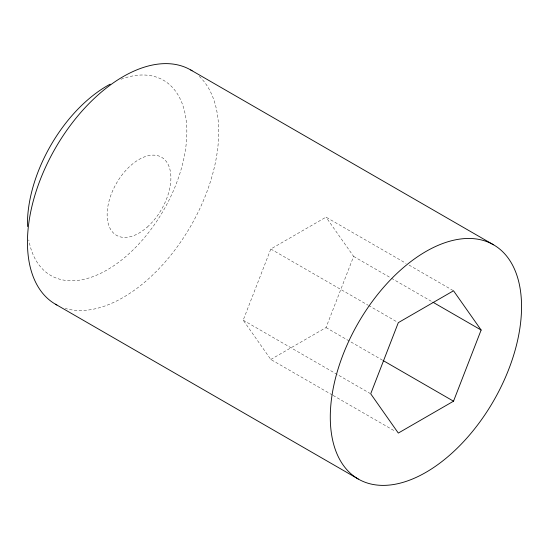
<?xml version="1.0" encoding="UTF-8"?>
<svg xmlns="http://www.w3.org/2000/svg" width="549" height="549" viewBox="0 0 549 549"><rect width="100%" height="100%" fill="white"/><g stroke="black" fill="none" stroke-linecap="round" stroke-linejoin="round"><path stroke-width="0.41" stroke-dasharray="2.75 2.06" d="M332.33 394.978L270.801 359.458L243.193 320.184L270.801 249.026L326.017 217.15L406.082 263.376M270.801 359.458L326.017 327.581L353.625 256.424L326.017 217.15M409.046 265.085L453.522 290.771M353.625 256.424L390.689 277.828M391.43 278.254L432.2 301.792M270.801 249.026L367.919 305.1M368.66 305.525L397.572 322.215M326.017 327.581L382.358 360.11M243.193 320.184L369.964 393.372M333.071 395.41L395.349 431.363M121 79.255A112.703 65.07 -60 0 1 186.715 136.996A112.703 65.07 -60 0 1 112.298 266.732A112.703 65.07 -60 0 1 28.802 239.988M199.26 76.338A135.246 78.082 -60 0 1 190.702 226.119A135.246 78.082 -60 0 1 65.262 308.421M147.269 227.073A45.08 26.029 -60 0 0 161.564 157.24A45.08 26.029 -60 0 0 108.228 204.53A45.08 26.029 -60 0 0 147.269 227.073"/><path stroke-width="0.82" d="M453.522 401.195L481.13 330.045L453.522 290.771L398.313 322.647L370.705 393.798L398.313 433.072L453.522 401.195L383.099 360.535M190.702 69.956L493.537 244.792A135.246 78.082 -60 0 1 450.667 454.298A135.246 78.082 -60 0 1 333.545 386.674A135.246 78.082 -60 0 1 493.537 244.792M432.941 302.224L481.13 330.045M55.463 304.208L358.298 479.044M27.484 226.524A112.703 65.07 -60 0 1 110.212 84.155M56.876 304.99A135.246 78.082 -60 0 1 55.463 148.038A135.246 78.082 -60 0 1 192.095 70.794"/></g></svg>
